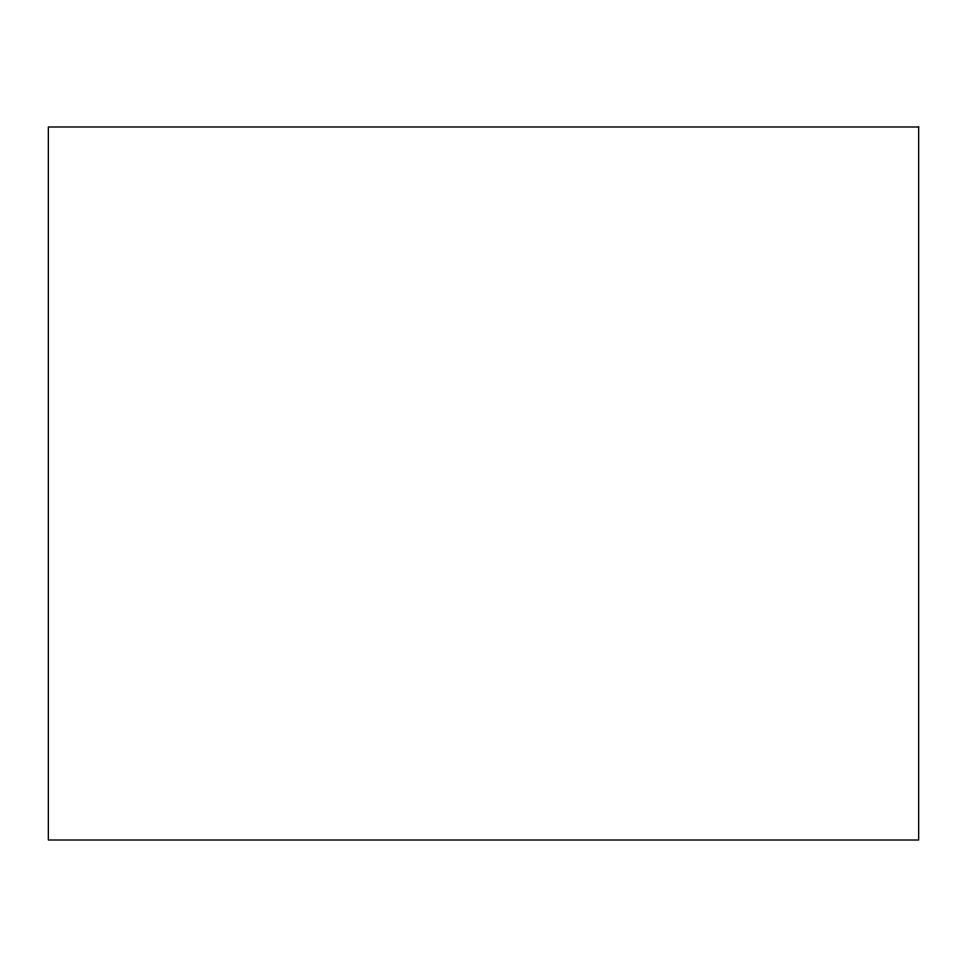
<?xml version="1.0" encoding="UTF-8"?>
<svg xmlns="http://www.w3.org/2000/svg" width="967" height="967" viewBox="0 0 967 967"><rect width="100%" height="100%" fill="white"/><g stroke="black" fill="none" stroke-linecap="round" stroke-linejoin="round"><path stroke-width="1.45" d="M918.65 126.991L48.35 126.991L48.35 840.009L918.65 840.009L918.65 126.991"/></g></svg>
